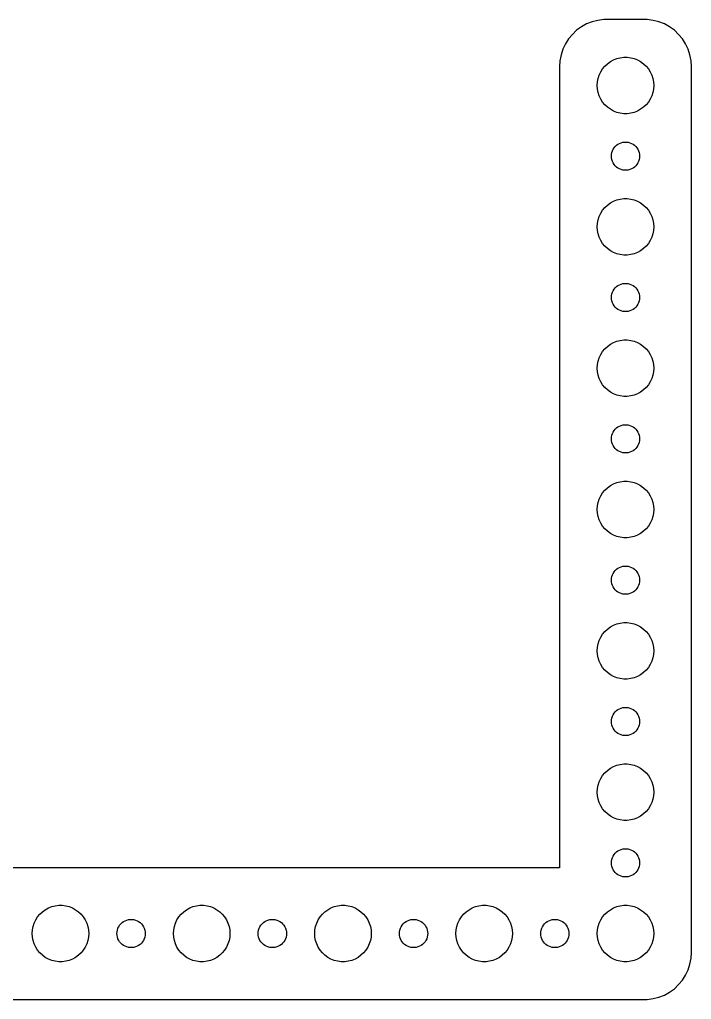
# Model space of a CAD drawing. Header units: metres. Extents: x -67 to 67, y -52 to 52.
# Drawn here: x -4.3 to 67, y -52 to 52 of the extents above; entities that cross this region are included whole.
import ezdxf

# ---------------------------------------------------------------- set-up
doc = ezdxf.new("R2010")
doc.units = ezdxf.units.M

msp = doc.modelspace()

# ---------------------------------------------------------------- linework, layer by layer
for p, q in [((57.686, 51.9901), (57.0631, 51.9114)), ((62.3139, 51.9901), (57.686, 51.9901)), ((62.9369, 51.9114), (62.3139, 51.9901)), ((55.3209, 51.2216), (54.8129, 50.8526)), ((55.8711, 51.5241), (55.3209, 51.2216)), ((56.4549, 51.7553), (55.8711, 51.5241)), ((57.0631, 51.9114), (56.4549, 51.7553)), ((63.5451, 51.7553), (62.9369, 51.9114)), ((64.1289, 51.5241), (63.5451, 51.7553)), ((64.6791, 51.2216), (64.1289, 51.5241)), ((65.1871, 50.8526), (64.6791, 51.2216)), ((53.9549, 49.9389), (53.6185, 49.4088)), ((54.3551, 50.4227), (53.9549, 49.9389)), ((54.8129, 50.8526), (54.3551, 50.4227)), ((65.6448, 50.4227), (65.1871, 50.8526)), ((66.0451, 49.9389), (65.6448, 50.4227)), ((66.3815, 49.4088), (66.0451, 49.9389)), ((53.6185, 49.4088), (53.3511, 48.8406)), ((66.6489, 48.8406), (66.3815, 49.4088)), ((53.1571, 48.2434), (53.0394, 47.6267)), ((53.3511, 48.8406), (53.1571, 48.2434)), ((58.7227, 47.7145), (59.0729, 47.8532)), ((59.0729, 47.8532), (59.4379, 47.9469)), ((59.4379, 47.9469), (59.8116, 47.9941)), ((59.8116, 47.9941), (60.1884, 47.9941)), ((60.1884, 47.9941), (60.5621, 47.9469)), ((60.5621, 47.9469), (60.927, 47.8532)), ((60.927, 47.8532), (61.2773, 47.7145)), ((66.8429, 48.2434), (66.6489, 48.8406)), ((66.9606, 47.6267), (66.8429, 48.2434)), ((53.0394, 47.6267), (53, 47)), ((53, 47), (53, -38.0099)), ((57.5729, 46.7634), (57.8131, 47.0536)), ((57.8131, 47.0536), (58.0877, 47.3115)), ((58.0877, 47.3115), (58.3925, 47.533)), ((58.3925, 47.533), (58.7227, 47.7145)), ((61.2773, 47.7145), (61.6075, 47.533)), ((61.6075, 47.533), (61.9123, 47.3115)), ((61.9123, 47.3115), (62.1869, 47.0536)), ((62.1869, 47.0536), (62.427, 46.7634)), ((67, 47), (66.9606, 47.6267)), ((67, -47), (67, 47)), ((57.0942, 45.7461), (57.2107, 46.1044)), ((57.2107, 46.1044), (57.3711, 46.4453)), ((57.3711, 46.4453), (57.5729, 46.7634)), ((62.427, 46.7634), (62.6289, 46.4453)), ((62.6289, 46.4453), (62.7893, 46.1044)), ((62.7893, 46.1044), (62.9057, 45.7461)), ((57, 45), (57.0237, 45.376)), ((57.0237, 44.624), (57, 45)), ((57.0237, 45.376), (57.0942, 45.7461)), ((62.9057, 45.7461), (62.9763, 45.376)), ((62.9763, 45.376), (63, 45)), ((63, 45), (62.9763, 44.624)), ((57.0942, 44.2539), (57.0237, 44.624)), ((57.2107, 43.8956), (57.0942, 44.2539)), ((57.3711, 43.5547), (57.2107, 43.8956)), ((62.7893, 43.8956), (62.6289, 43.5547)), ((62.9057, 44.2539), (62.7893, 43.8956)), ((62.9763, 44.624), (62.9057, 44.2539)), ((57.5729, 43.2366), (57.3711, 43.5547)), ((57.8131, 42.9464), (57.5729, 43.2366)), ((58.0877, 42.6885), (57.8131, 42.9464)), ((58.3925, 42.467), (58.0877, 42.6885)), ((61.9123, 42.6885), (61.6075, 42.467)), ((62.1869, 42.9464), (61.9123, 42.6885)), ((62.427, 43.2366), (62.1869, 42.9464)), ((62.6289, 43.5547), (62.427, 43.2366)), ((58.7227, 42.2855), (58.3925, 42.467)), ((59.0729, 42.1468), (58.7227, 42.2855)), ((59.4379, 42.0531), (59.0729, 42.1468)), ((59.8116, 42.0059), (59.4379, 42.0531)), ((60.1884, 42.0059), (59.8116, 42.0059)), ((60.5621, 42.0531), (60.1884, 42.0059)), ((60.927, 42.1468), (60.5621, 42.0531)), ((61.2773, 42.2855), (60.927, 42.1468)), ((61.6075, 42.467), (61.2773, 42.2855)), ((58.7865, 38.3817), (58.9065, 38.5268)), ((58.9065, 38.5268), (59.0439, 38.6558)), ((59.0439, 38.6558), (59.1963, 38.7665)), ((59.1963, 38.7665), (59.3613, 38.8572)), ((59.3613, 38.8572), (59.5365, 38.9266)), ((59.5365, 38.9266), (59.7189, 38.9734)), ((59.7189, 38.9734), (59.9058, 38.997)), ((59.9058, 38.997), (60.0942, 38.997)), ((60.0942, 38.997), (60.2811, 38.9734)), ((60.2811, 38.9734), (60.4635, 38.9266)), ((60.4635, 38.9266), (60.6387, 38.8572)), ((60.6387, 38.8572), (60.8037, 38.7665)), ((60.8037, 38.7665), (60.9561, 38.6558)), ((60.9561, 38.6558), (61.0934, 38.5268)), ((61.0934, 38.5268), (61.2135, 38.3817)), ((58.5, 37.5), (58.5118, 37.688)), ((58.5118, 37.312), (58.5, 37.5)), ((58.5118, 37.688), (58.5471, 37.873)), ((58.5471, 37.873), (58.6053, 38.0522)), ((58.6053, 38.0522), (58.6855, 38.2226)), ((58.6855, 38.2226), (58.7865, 38.3817)), ((61.2135, 38.3817), (61.3145, 38.2226)), ((61.3145, 38.2226), (61.3947, 38.0522)), ((61.3947, 38.0522), (61.4529, 37.873)), ((61.4529, 37.873), (61.4882, 37.688)), ((61.4882, 37.688), (61.5, 37.5)), ((61.5, 37.5), (61.4882, 37.312)), ((58.5471, 37.127), (58.5118, 37.312)), ((58.6053, 36.9478), (58.5471, 37.127)), ((58.6855, 36.7774), (58.6053, 36.9478)), ((58.7865, 36.6183), (58.6855, 36.7774)), ((58.9065, 36.4732), (58.7865, 36.6183)), ((59.0439, 36.3442), (58.9065, 36.4732)), ((61.0934, 36.4732), (60.9561, 36.3442)), ((61.2135, 36.6183), (61.0934, 36.4732)), ((61.3145, 36.7774), (61.2135, 36.6183)), ((61.3947, 36.9478), (61.3145, 36.7774)), ((61.4529, 37.127), (61.3947, 36.9478)), ((61.4882, 37.312), (61.4529, 37.127)), ((59.1963, 36.2335), (59.0439, 36.3442)), ((59.3613, 36.1428), (59.1963, 36.2335)), ((59.5365, 36.0734), (59.3613, 36.1428)), ((59.7189, 36.0266), (59.5365, 36.0734)), ((59.9058, 36.003), (59.7189, 36.0266)), ((60.0942, 36.003), (59.9058, 36.003)), ((60.2811, 36.0266), (60.0942, 36.003)), ((60.4635, 36.0734), (60.2811, 36.0266)), ((60.6387, 36.1428), (60.4635, 36.0734)), ((60.8037, 36.2335), (60.6387, 36.1428)), ((60.9561, 36.3442), (60.8037, 36.2335)), ((57.8131, 32.0536), (58.0877, 32.3115)), ((58.0877, 32.3115), (58.3925, 32.533)), ((58.3925, 32.533), (58.7227, 32.7145)), ((58.7227, 32.7145), (59.0729, 32.8532)), ((59.0729, 32.8532), (59.4379, 32.9469)), ((59.4379, 32.9469), (59.8116, 32.9941)), ((59.8116, 32.9941), (60.1884, 32.9941)), ((60.1884, 32.9941), (60.5621, 32.9469)), ((60.5621, 32.9469), (60.927, 32.8532)), ((60.927, 32.8532), (61.2773, 32.7145)), ((61.2773, 32.7145), (61.6075, 32.533)), ((61.6075, 32.533), (61.9123, 32.3115)), ((61.9123, 32.3115), (62.1869, 32.0536)), ((57.2107, 31.1044), (57.3711, 31.4453)), ((57.3711, 31.4453), (57.5729, 31.7634)), ((57.5729, 31.7634), (57.8131, 32.0536)), ((62.1869, 32.0536), (62.427, 31.7634)), ((62.427, 31.7634), (62.6289, 31.4453)), ((62.6289, 31.4453), (62.7893, 31.1044)), ((57, 30), (57.0237, 30.376)), ((57.0237, 30.376), (57.0942, 30.7461)), ((57.0942, 30.7461), (57.2107, 31.1044)), ((62.7893, 31.1044), (62.9057, 30.7461)), ((62.9057, 30.7461), (62.9763, 30.376)), ((62.9763, 30.376), (63, 30)), ((57.0237, 29.624), (57, 30)), ((57.0942, 29.2539), (57.0237, 29.624)), ((57.2107, 28.8956), (57.0942, 29.2539)), ((62.9057, 29.2539), (62.7893, 28.8956)), ((62.9763, 29.624), (62.9057, 29.2539)), ((63, 30), (62.9763, 29.624)), ((57.3711, 28.5547), (57.2107, 28.8956)), ((57.5729, 28.2366), (57.3711, 28.5547)), ((57.8131, 27.9464), (57.5729, 28.2366)), ((62.427, 28.2366), (62.1869, 27.9464)), ((62.6289, 28.5547), (62.427, 28.2366)), ((62.7893, 28.8956), (62.6289, 28.5547)), ((58.0877, 27.6884), (57.8131, 27.9464)), ((58.3925, 27.467), (58.0877, 27.6884)), ((58.7227, 27.2855), (58.3925, 27.467)), ((59.0729, 27.1468), (58.7227, 27.2855)), ((59.4379, 27.0531), (59.0729, 27.1468)), ((59.8116, 27.0059), (59.4379, 27.0531)), ((60.5621, 27.0531), (60.1884, 27.0059)), ((60.927, 27.1468), (60.5621, 27.0531)), ((61.2773, 27.2855), (60.927, 27.1468)), ((61.6075, 27.467), (61.2773, 27.2855)), ((61.9123, 27.6884), (61.6075, 27.467)), ((62.1869, 27.9464), (61.9123, 27.6884)), ((60.1884, 27.0059), (59.8116, 27.0059)), ((59.3613, 23.8572), (59.5365, 23.9266)), ((59.5365, 23.9266), (59.7189, 23.9734)), ((59.7189, 23.9734), (59.9058, 23.997)), ((59.9058, 23.997), (60.0942, 23.997)), ((60.0942, 23.997), (60.2811, 23.9734)), ((60.2811, 23.9734), (60.4635, 23.9266)), ((60.4635, 23.9266), (60.6387, 23.8572)), ((58.5471, 22.873), (58.6053, 23.0522)), ((58.6053, 23.0522), (58.6855, 23.2226)), ((58.6855, 23.2226), (58.7865, 23.3817)), ((58.7865, 23.3817), (58.9065, 23.5268)), ((58.9065, 23.5268), (59.0439, 23.6558)), ((59.0439, 23.6558), (59.1963, 23.7665)), ((59.1963, 23.7665), (59.3613, 23.8572)), ((60.6387, 23.8572), (60.8037, 23.7665)), ((60.8037, 23.7665), (60.9561, 23.6558)), ((60.9561, 23.6558), (61.0934, 23.5268)), ((61.0934, 23.5268), (61.2135, 23.3817)), ((61.2135, 23.3817), (61.3145, 23.2226)), ((61.3145, 23.2226), (61.3947, 23.0522)), ((61.3947, 23.0522), (61.4529, 22.873)), ((58.5, 22.5), (58.5118, 22.688)), ((58.5118, 22.312), (58.5, 22.5)), ((58.5118, 22.688), (58.5471, 22.873)), ((58.5471, 22.127), (58.5118, 22.312)), ((58.6053, 21.9478), (58.5471, 22.127)), ((58.6855, 21.7774), (58.6053, 21.9478)), ((61.3947, 21.9478), (61.3145, 21.7774)), ((61.4529, 22.127), (61.3947, 21.9478)), ((61.4529, 22.873), (61.4882, 22.688)), ((61.4882, 22.312), (61.4529, 22.127)), ((61.4882, 22.688), (61.5, 22.5)), ((61.5, 22.5), (61.4882, 22.312)), ((58.7865, 21.6183), (58.6855, 21.7774)), ((58.9065, 21.4732), (58.7865, 21.6183)), ((59.0439, 21.3442), (58.9065, 21.4732)), ((59.1963, 21.2335), (59.0439, 21.3442)), ((59.3613, 21.1427), (59.1963, 21.2335)), ((59.5365, 21.0734), (59.3613, 21.1427)), ((59.7189, 21.0266), (59.5365, 21.0734)), ((59.9058, 21.003), (59.7189, 21.0266)), ((60.0942, 21.003), (59.9058, 21.003)), ((60.2811, 21.0266), (60.0942, 21.003)), ((60.4635, 21.0734), (60.2811, 21.0266)), ((60.6387, 21.1427), (60.4635, 21.0734)), ((60.8037, 21.2335), (60.6387, 21.1427)), ((60.9561, 21.3442), (60.8037, 21.2335)), ((61.0934, 21.4732), (60.9561, 21.3442)), ((61.2135, 21.6183), (61.0934, 21.4732)), ((61.3145, 21.7774), (61.2135, 21.6183)), ((58.3925, 17.533), (58.7227, 17.7145)), ((58.7227, 17.7145), (59.0729, 17.8532)), ((59.0729, 17.8532), (59.4379, 17.9469)), ((59.4379, 17.9469), (59.8116, 17.9941)), ((59.8116, 17.9941), (60.1884, 17.9941)), ((60.1884, 17.9941), (60.5621, 17.9469)), ((60.5621, 17.9469), (60.927, 17.8532)), ((60.927, 17.8532), (61.2773, 17.7145)), ((61.2773, 17.7145), (61.6075, 17.533)), ((57.3711, 16.4453), (57.5729, 16.7634)), ((57.5729, 16.7634), (57.8131, 17.0536)), ((57.8131, 17.0536), (58.0877, 17.3115)), ((58.0877, 17.3115), (58.3925, 17.533)), ((61.6075, 17.533), (61.9123, 17.3115)), ((61.9123, 17.3115), (62.1869, 17.0536)), ((62.1869, 17.0536), (62.427, 16.7634)), ((62.427, 16.7634), (62.6289, 16.4453)), ((57.0237, 15.376), (57.0942, 15.7461)), ((57.0942, 15.7461), (57.2107, 16.1044)), ((57.2107, 16.1044), (57.3711, 16.4453)), ((62.6289, 16.4453), (62.7893, 16.1044)), ((62.7893, 16.1044), (62.9057, 15.7461)), ((62.9057, 15.7461), (62.9763, 15.376)), ((57, 15), (57.0237, 15.376)), ((57.0237, 14.624), (57, 15)), ((57.0942, 14.2539), (57.0237, 14.624)), ((62.9763, 14.624), (62.9057, 14.2539)), ((62.9763, 15.376), (63, 15)), ((63, 15), (62.9763, 14.624)), ((57.2107, 13.8956), (57.0942, 14.2539)), ((57.3711, 13.5547), (57.2107, 13.8956)), ((57.5729, 13.2366), (57.3711, 13.5547)), ((62.6289, 13.5547), (62.427, 13.2366)), ((62.7893, 13.8956), (62.6289, 13.5547)), ((62.9057, 14.2539), (62.7893, 13.8956)), ((57.8131, 12.9464), (57.5729, 13.2366)), ((58.0877, 12.6884), (57.8131, 12.9464)), ((58.3925, 12.467), (58.0877, 12.6884)), ((61.9123, 12.6884), (61.6075, 12.467)), ((62.1869, 12.9464), (61.9123, 12.6884)), ((62.427, 13.2366), (62.1869, 12.9464)), ((58.7227, 12.2855), (58.3925, 12.467)), ((59.0729, 12.1468), (58.7227, 12.2855)), ((59.4379, 12.0531), (59.0729, 12.1468)), ((59.8116, 12.0059), (59.4379, 12.0531)), ((60.1884, 12.0059), (59.8116, 12.0059)), ((60.5621, 12.0531), (60.1884, 12.0059)), ((60.927, 12.1468), (60.5621, 12.0531)), ((61.2773, 12.2855), (60.927, 12.1468)), ((61.6075, 12.467), (61.2773, 12.2855)), ((58.6855, 8.22263), (58.7865, 8.38167)), ((58.7865, 8.38167), (58.9065, 8.52681)), ((58.9065, 8.52681), (59.0439, 8.65576)), ((59.0439, 8.65576), (59.1963, 8.76648)), ((59.1963, 8.76648), (59.3613, 8.85724)), ((59.3613, 8.85724), (59.5365, 8.92657)), ((59.5365, 8.92657), (59.7189, 8.97342)), ((59.7189, 8.97342), (59.9058, 8.99704)), ((59.9058, 8.99704), (60.0942, 8.99704)), ((60.0942, 8.99704), (60.2811, 8.97342)), ((60.2811, 8.97342), (60.4635, 8.92657)), ((60.4635, 8.92657), (60.6387, 8.85724)), ((60.6387, 8.85724), (60.8037, 8.76648)), ((60.8037, 8.76648), (60.9561, 8.65576)), ((60.9561, 8.65576), (61.0934, 8.52681)), ((61.0934, 8.52681), (61.2135, 8.38167)), ((61.2135, 8.38167), (61.3145, 8.22263)), ((58.5, 7.5), (58.5118, 7.68799)), ((58.5118, 7.312), (58.5, 7.5)), ((58.5118, 7.68799), (58.5471, 7.87303)), ((58.5471, 7.12695), (58.5118, 7.312)), ((58.5471, 7.87303), (58.6053, 8.05219)), ((58.6053, 8.05219), (58.6855, 8.22263)), ((61.3145, 8.22263), (61.3947, 8.05219)), ((61.3947, 8.05219), (61.4529, 7.87303)), ((61.4529, 7.87303), (61.4882, 7.68799)), ((61.4882, 7.312), (61.4529, 7.12695)), ((61.4882, 7.68799), (61.5, 7.5)), ((61.5, 7.5), (61.4882, 7.312)), ((58.6053, 6.9478), (58.5471, 7.12695)), ((58.6855, 6.77736), (58.6053, 6.9478)), ((58.7865, 6.61832), (58.6855, 6.77736)), ((58.9065, 6.47318), (58.7865, 6.61832)), ((59.0439, 6.34422), (58.9065, 6.47318)), ((59.1963, 6.23351), (59.0439, 6.34422)), ((60.9561, 6.34422), (60.8037, 6.23351)), ((61.0934, 6.47318), (60.9561, 6.34422)), ((61.2135, 6.61832), (61.0934, 6.47318)), ((61.3145, 6.77736), (61.2135, 6.61832)), ((61.3947, 6.9478), (61.3145, 6.77736)), ((61.4529, 7.12695), (61.3947, 6.9478)), ((59.3613, 6.14275), (59.1963, 6.23351)), ((59.5365, 6.07341), (59.3613, 6.14275)), ((59.7189, 6.02657), (59.5365, 6.07341)), ((59.9058, 6.00294), (59.7189, 6.02657)), ((60.0942, 6.00294), (59.9058, 6.00294)), ((60.2811, 6.02657), (60.0942, 6.00294)), ((60.4635, 6.07341), (60.2811, 6.02657)), ((60.6387, 6.14275), (60.4635, 6.07341)), ((60.8037, 6.23351), (60.6387, 6.14275)), ((57.8131, 2.05363), (58.0877, 2.31154)), ((58.0877, 2.31154), (58.3925, 2.53297)), ((58.3925, 2.53297), (58.7227, 2.71448)), ((58.7227, 2.71448), (59.0729, 2.85316)), ((59.0729, 2.85316), (59.4379, 2.94685)), ((59.4379, 2.94685), (59.8116, 2.99408)), ((59.8116, 2.99408), (60.1884, 2.99408)), ((60.1884, 2.99408), (60.5621, 2.94685)), ((60.5621, 2.94685), (60.927, 2.85316)), ((60.927, 2.85316), (61.2773, 2.71448)), ((61.2773, 2.71448), (61.6075, 2.53297)), ((61.6075, 2.53297), (61.9123, 2.31154)), ((61.9123, 2.31154), (62.1869, 2.05363)), ((57.0942, 0.74606), (57.2107, 1.10437)), ((57.2107, 1.10437), (57.3711, 1.44525)), ((57.3711, 1.44525), (57.5729, 1.76335)), ((57.5729, 1.76335), (57.8131, 2.05363)), ((62.1869, 2.05363), (62.427, 1.76335)), ((62.427, 1.76335), (62.6289, 1.44525)), ((62.6289, 1.44525), (62.7893, 1.10437)), ((62.7893, 1.10437), (62.9057, 0.74606)), ((57, 0), (57.0237, 0.37599)), ((57.0237, -0.37599), (57, 0)), ((57.0237, 0.37599), (57.0942, 0.74606)), ((62.9057, 0.74606), (62.9763, 0.37599)), ((62.9763, 0.37599), (63, 0)), ((63, 0), (62.9763, -0.37599)), ((57.0942, -0.74606), (57.0237, -0.37599)), ((57.2107, -1.10437), (57.0942, -0.74606)), ((62.9057, -0.74606), (62.7893, -1.10437)), ((62.9763, -0.37599), (62.9057, -0.74606)), ((57.3711, -1.44525), (57.2107, -1.10437)), ((57.5729, -1.76335), (57.3711, -1.44525)), ((57.8131, -2.05363), (57.5729, -1.76335)), ((58.0877, -2.31154), (57.8131, -2.05363)), ((62.1869, -2.05363), (61.9123, -2.31154)), ((62.427, -1.76335), (62.1869, -2.05363)), ((62.6289, -1.44525), (62.427, -1.76335)), ((62.7893, -1.10437), (62.6289, -1.44525)), ((58.3925, -2.53297), (58.0877, -2.31154)), ((58.7227, -2.71448), (58.3925, -2.53297)), ((59.0729, -2.85316), (58.7227, -2.71448)), ((59.4379, -2.94685), (59.0729, -2.85316)), ((59.8116, -2.99408), (59.4379, -2.94685)), ((60.1884, -2.99408), (59.8116, -2.99408)), ((60.5621, -2.94685), (60.1884, -2.99408)), ((60.927, -2.85316), (60.5621, -2.94685)), ((61.2773, -2.71448), (60.927, -2.85316)), ((61.6075, -2.53297), (61.2773, -2.71448)), ((61.9123, -2.31154), (61.6075, -2.53297)), ((59.0439, -6.34422), (59.1963, -6.23351)), ((59.1963, -6.23351), (59.3613, -6.14275)), ((59.3613, -6.14275), (59.5365, -6.07341)), ((59.5365, -6.07341), (59.7189, -6.02657)), ((59.7189, -6.02657), (59.9058, -6.00294)), ((59.9058, -6.00294), (60.0942, -6.00294)), ((60.0942, -6.00294), (60.2811, -6.02657)), ((60.2811, -6.02657), (60.4635, -6.07341)), ((60.4635, -6.07341), (60.6387, -6.14275)), ((60.6387, -6.14275), (60.8037, -6.23351)), ((60.8037, -6.23351), (60.9561, -6.34422)), ((58.5118, -7.312), (58.5471, -7.12695)), ((58.5471, -7.12695), (58.6053, -6.9478)), ((58.6053, -6.9478), (58.6855, -6.77736)), ((58.6855, -6.77736), (58.7865, -6.61832)), ((58.7865, -6.61832), (58.9065, -6.47318)), ((58.9065, -6.47318), (59.0439, -6.34422)), ((60.9561, -6.34422), (61.0934, -6.47318)), ((61.0934, -6.47318), (61.2135, -6.61832)), ((61.2135, -6.61832), (61.3145, -6.77736)), ((61.3145, -6.77736), (61.3947, -6.9478)), ((61.3947, -6.9478), (61.4529, -7.12695)), ((61.4529, -7.12695), (61.4882, -7.312)), ((58.5, -7.5), (58.5118, -7.312)), ((58.5118, -7.68799), (58.5, -7.5)), ((58.5471, -7.87303), (58.5118, -7.68799)), ((58.6053, -8.05219), (58.5471, -7.87303)), ((58.6855, -8.22263), (58.6053, -8.05219)), ((58.7865, -8.38167), (58.6855, -8.22263)), ((61.3145, -8.22263), (61.2135, -8.38167)), ((61.3947, -8.05219), (61.3145, -8.22263)), ((61.4529, -7.87303), (61.3947, -8.05219)), ((61.4882, -7.68799), (61.4529, -7.87303)), ((61.4882, -7.312), (61.5, -7.5)), ((61.5, -7.5), (61.4882, -7.68799)), ((58.9065, -8.52681), (58.7865, -8.38167)), ((59.0439, -8.65576), (58.9065, -8.52681)), ((59.1963, -8.76648), (59.0439, -8.65576)), ((59.3613, -8.85724), (59.1963, -8.76648)), ((59.5365, -8.92657), (59.3613, -8.85724)), ((59.7189, -8.97342), (59.5365, -8.92657)), ((59.9058, -8.99704), (59.7189, -8.97342)), ((60.0942, -8.99704), (59.9058, -8.99704)), ((60.2811, -8.97342), (60.0942, -8.99704)), ((60.4635, -8.92657), (60.2811, -8.97342)), ((60.6387, -8.85724), (60.4635, -8.92657)), ((60.8037, -8.76648), (60.6387, -8.85724)), ((60.9561, -8.65576), (60.8037, -8.76648)), ((61.0934, -8.52681), (60.9561, -8.65576)), ((61.2135, -8.38167), (61.0934, -8.52681)), ((58.0877, -12.6884), (58.3925, -12.467)), ((58.3925, -12.467), (58.7227, -12.2855)), ((58.7227, -12.2855), (59.0729, -12.1468)), ((59.0729, -12.1468), (59.4379, -12.0531)), ((59.4379, -12.0531), (59.8116, -12.0059)), ((59.8116, -12.0059), (60.1884, -12.0059)), ((60.1884, -12.0059), (60.5621, -12.0531)), ((60.5621, -12.0531), (60.927, -12.1468)), ((60.927, -12.1468), (61.2773, -12.2855)), ((61.2773, -12.2855), (61.6075, -12.467)), ((61.6075, -12.467), (61.9123, -12.6884)), ((57.3711, -13.5547), (57.5729, -13.2366)), ((57.5729, -13.2366), (57.8131, -12.9464)), ((57.8131, -12.9464), (58.0877, -12.6884)), ((61.9123, -12.6884), (62.1869, -12.9464)), ((62.1869, -12.9464), (62.427, -13.2366)), ((62.427, -13.2366), (62.6289, -13.5547)), ((57.0237, -14.624), (57.0942, -14.2539)), ((57.0942, -14.2539), (57.2107, -13.8956)), ((57.2107, -13.8956), (57.3711, -13.5547)), ((62.6289, -13.5547), (62.7893, -13.8956)), ((62.7893, -13.8956), (62.9057, -14.2539)), ((62.9057, -14.2539), (62.9763, -14.624)), ((57, -15), (57.0237, -14.624)), ((57.0237, -15.376), (57, -15)), ((57.0942, -15.7461), (57.0237, -15.376)), ((62.9763, -15.376), (62.9057, -15.7461)), ((62.9763, -14.624), (63, -15)), ((63, -15), (62.9763, -15.376)), ((57.2107, -16.1044), (57.0942, -15.7461)), ((57.3711, -16.4453), (57.2107, -16.1044)), ((57.5729, -16.7634), (57.3711, -16.4453)), ((62.6289, -16.4453), (62.427, -16.7634)), ((62.7893, -16.1044), (62.6289, -16.4453)), ((62.9057, -15.7461), (62.7893, -16.1044)), ((57.8131, -17.0536), (57.5729, -16.7634)), ((58.0877, -17.3115), (57.8131, -17.0536)), ((58.3925, -17.533), (58.0877, -17.3115)), ((58.7227, -17.7145), (58.3925, -17.533)), ((61.6075, -17.533), (61.2773, -17.7145)), ((61.9123, -17.3115), (61.6075, -17.533)), ((62.1869, -17.0536), (61.9123, -17.3115)), ((62.427, -16.7634), (62.1869, -17.0536)), ((59.0729, -17.8532), (58.7227, -17.7145)), ((59.4379, -17.9469), (59.0729, -17.8532)), ((59.8116, -17.9941), (59.4379, -17.9469)), ((60.1884, -17.9941), (59.8116, -17.9941)), ((60.5621, -17.9469), (60.1884, -17.9941)), ((60.927, -17.8532), (60.5621, -17.9469)), ((61.2773, -17.7145), (60.927, -17.8532)), ((58.6053, -21.9478), (58.6855, -21.7774)), ((58.6855, -21.7774), (58.7865, -21.6183)), ((58.7865, -21.6183), (58.9065, -21.4732)), ((58.9065, -21.4732), (59.0439, -21.3442)), ((59.0439, -21.3442), (59.1963, -21.2335)), ((59.1963, -21.2335), (59.3613, -21.1427)), ((59.3613, -21.1427), (59.5365, -21.0734)), ((59.5365, -21.0734), (59.7189, -21.0266)), ((59.7189, -21.0266), (59.9058, -21.003)), ((59.9058, -21.003), (60.0942, -21.003)), ((60.0942, -21.003), (60.2811, -21.0266)), ((60.2811, -21.0266), (60.4635, -21.0734)), ((60.4635, -21.0734), (60.6387, -21.1427)), ((60.6387, -21.1427), (60.8037, -21.2335)), ((60.8037, -21.2335), (60.9561, -21.3442)), ((60.9561, -21.3442), (61.0934, -21.4732)), ((61.0934, -21.4732), (61.2135, -21.6183)), ((61.2135, -21.6183), (61.3145, -21.7774)), ((61.3145, -21.7774), (61.3947, -21.9478)), ((58.5, -22.5), (58.5118, -22.312)), ((58.5118, -22.688), (58.5, -22.5)), ((58.5118, -22.312), (58.5471, -22.127)), ((58.5471, -22.873), (58.5118, -22.688)), ((58.5471, -22.127), (58.6053, -21.9478)), ((58.6053, -23.0522), (58.5471, -22.873)), ((61.3947, -21.9478), (61.4529, -22.127)), ((61.4529, -22.873), (61.3947, -23.0522)), ((61.4529, -22.127), (61.4882, -22.312)), ((61.4882, -22.688), (61.4529, -22.873)), ((61.4882, -22.312), (61.5, -22.5)), ((61.5, -22.5), (61.4882, -22.688)), ((58.6855, -23.2226), (58.6053, -23.0522)), ((58.7865, -23.3817), (58.6855, -23.2226)), ((58.9065, -23.5268), (58.7865, -23.3817)), ((59.0439, -23.6558), (58.9065, -23.5268)), ((59.1963, -23.7665), (59.0439, -23.6558)), ((59.3613, -23.8572), (59.1963, -23.7665)), ((59.5365, -23.9266), (59.3613, -23.8572)), ((60.6387, -23.8572), (60.4635, -23.9266)), ((60.8037, -23.7665), (60.6387, -23.8572)), ((60.9561, -23.6558), (60.8037, -23.7665)), ((61.0934, -23.5268), (60.9561, -23.6558)), ((61.2135, -23.3817), (61.0934, -23.5268)), ((61.3145, -23.2226), (61.2135, -23.3817)), ((61.3947, -23.0522), (61.3145, -23.2226)), ((59.7189, -23.9734), (59.5365, -23.9266)), ((59.9058, -23.997), (59.7189, -23.9734)), ((60.0942, -23.997), (59.9058, -23.997)), ((60.2811, -23.9734), (60.0942, -23.997)), ((60.4635, -23.9266), (60.2811, -23.9734)), ((59.4379, -27.0531), (59.8116, -27.0059)), ((59.8116, -27.0059), (60.1884, -27.0059)), ((60.1884, -27.0059), (60.5621, -27.0531)), ((57.5729, -28.2366), (57.8131, -27.9464)), ((57.8131, -27.9464), (58.0877, -27.6884)), ((58.0877, -27.6884), (58.3925, -27.467)), ((58.3925, -27.467), (58.7227, -27.2855)), ((58.7227, -27.2855), (59.0729, -27.1468)), ((59.0729, -27.1468), (59.4379, -27.0531)), ((60.5621, -27.0531), (60.927, -27.1468)), ((60.927, -27.1468), (61.2773, -27.2855)), ((61.2773, -27.2855), (61.6075, -27.467)), ((61.6075, -27.467), (61.9123, -27.6884)), ((61.9123, -27.6884), (62.1869, -27.9464)), ((62.1869, -27.9464), (62.427, -28.2366)), ((57.0942, -29.2539), (57.2107, -28.8956)), ((57.2107, -28.8956), (57.3711, -28.5547)), ((57.3711, -28.5547), (57.5729, -28.2366)), ((62.427, -28.2366), (62.6289, -28.5547)), ((62.6289, -28.5547), (62.7893, -28.8956)), ((62.7893, -28.8956), (62.9057, -29.2539)), ((57, -30), (57.0237, -29.624)), ((57.0237, -30.376), (57, -30)), ((57.0237, -29.624), (57.0942, -29.2539)), ((62.9057, -29.2539), (62.9763, -29.624)), ((62.9763, -29.624), (63, -30)), ((63, -30), (62.9763, -30.376)), ((57.0942, -30.7461), (57.0237, -30.376)), ((57.2107, -31.1044), (57.0942, -30.7461)), ((57.3711, -31.4453), (57.2107, -31.1044)), ((62.7893, -31.1044), (62.6289, -31.4453)), ((62.9057, -30.7461), (62.7893, -31.1044)), ((62.9763, -30.376), (62.9057, -30.7461)), ((57.5729, -31.7634), (57.3711, -31.4453)), ((57.8131, -32.0536), (57.5729, -31.7634)), ((58.0877, -32.3115), (57.8131, -32.0536)), ((62.1869, -32.0536), (61.9123, -32.3115)), ((62.427, -31.7634), (62.1869, -32.0536)), ((62.6289, -31.4453), (62.427, -31.7634)), ((58.3925, -32.533), (58.0877, -32.3115)), ((58.7227, -32.7145), (58.3925, -32.533)), ((59.0729, -32.8532), (58.7227, -32.7145)), ((59.4379, -32.9469), (59.0729, -32.8532)), ((59.8116, -32.9941), (59.4379, -32.9469)), ((60.1884, -32.9941), (59.8116, -32.9941)), ((60.5621, -32.9469), (60.1884, -32.9941)), ((60.927, -32.8532), (60.5621, -32.9469)), ((61.2773, -32.7145), (60.927, -32.8532)), ((61.6075, -32.533), (61.2773, -32.7145)), ((61.9123, -32.3115), (61.6075, -32.533)), ((58.9065, -36.4732), (59.0439, -36.3442)), ((59.0439, -36.3442), (59.1963, -36.2335)), ((59.1963, -36.2335), (59.3613, -36.1428)), ((59.3613, -36.1428), (59.5365, -36.0734)), ((59.5365, -36.0734), (59.7189, -36.0266)), ((59.7189, -36.0266), (59.9058, -36.003)), ((59.9058, -36.003), (60.0942, -36.003)), ((60.0942, -36.003), (60.2811, -36.0266)), ((60.2811, -36.0266), (60.4635, -36.0734)), ((60.4635, -36.0734), (60.6387, -36.1428)), ((60.6387, -36.1428), (60.8037, -36.2335)), ((60.8037, -36.2335), (60.9561, -36.3442)), ((60.9561, -36.3442), (61.0934, -36.4732)), ((58.5, -37.5), (58.5118, -37.312)), ((58.5118, -37.312), (58.5471, -37.127)), ((58.5471, -37.127), (58.6053, -36.9478)), ((58.6053, -36.9478), (58.6855, -36.7774)), ((58.6855, -36.7774), (58.7865, -36.6183)), ((58.7865, -36.6183), (58.9065, -36.4732)), ((61.0934, -36.4732), (61.2135, -36.6183)), ((61.2135, -36.6183), (61.3145, -36.7774)), ((61.3145, -36.7774), (61.3947, -36.9478)), ((61.3947, -36.9478), (61.4529, -37.127)), ((61.4529, -37.127), (61.4882, -37.312)), ((61.4882, -37.312), (61.5, -37.5)), ((53, -38.0099), (-53, -38.0099)), ((58.5118, -37.688), (58.5, -37.5)), ((58.5471, -37.873), (58.5118, -37.688)), ((58.6053, -38.0522), (58.5471, -37.873)), ((58.6855, -38.2226), (58.6053, -38.0522)), ((58.7865, -38.3817), (58.6855, -38.2226)), ((58.9065, -38.5268), (58.7865, -38.3817)), ((61.2135, -38.3817), (61.0934, -38.5268)), ((61.3145, -38.2226), (61.2135, -38.3817)), ((61.3947, -38.0522), (61.3145, -38.2226)), ((61.4529, -37.873), (61.3947, -38.0522)), ((61.4882, -37.688), (61.4529, -37.873)), ((61.5, -37.5), (61.4882, -37.688)), ((59.0439, -38.6558), (58.9065, -38.5268)), ((59.1963, -38.7665), (59.0439, -38.6558)), ((59.3613, -38.8572), (59.1963, -38.7665)), ((59.5365, -38.9266), (59.3613, -38.8572)), ((59.7189, -38.9734), (59.5365, -38.9266)), ((59.9058, -38.997), (59.7189, -38.9734)), ((60.0942, -38.997), (59.9058, -38.997)), ((60.2811, -38.9734), (60.0942, -38.997)), ((60.4635, -38.9266), (60.2811, -38.9734)), ((60.6387, -38.8572), (60.4635, -38.9266)), ((60.8037, -38.7665), (60.6387, -38.8572)), ((60.9561, -38.6558), (60.8037, -38.7665)), ((61.0934, -38.5268), (60.9561, -38.6558)), ((-1.91226, -42.6885), (-1.60747, -42.467)), ((-1.60747, -42.467), (-1.27733, -42.2855)), ((-1.27733, -42.2855), (-0.92705, -42.1468)), ((-0.92705, -42.1468), (-0.56213, -42.0531)), ((-0.56213, -42.0531), (-0.18837, -42.0059)), ((-0.18837, -42.0059), (0.18837, -42.0059)), ((0.18837, -42.0059), (0.56213, -42.0531)), ((0.56213, -42.0531), (0.92705, -42.1468)), ((0.92705, -42.1468), (1.27733, -42.2855)), ((1.27733, -42.2855), (1.60747, -42.467)), ((1.60747, -42.467), (1.91226, -42.6885)), ((13.0877, -42.6885), (13.3925, -42.467)), ((13.3925, -42.467), (13.7227, -42.2855)), ((13.7227, -42.2855), (14.0729, -42.1468)), ((14.0729, -42.1468), (14.4379, -42.0531)), ((14.4379, -42.0531), (14.8116, -42.0059)), ((14.8116, -42.0059), (15.1884, -42.0059)), ((15.1884, -42.0059), (15.5621, -42.0531)), ((15.5621, -42.0531), (15.927, -42.1468)), ((15.927, -42.1468), (16.2773, -42.2855)), ((16.2773, -42.2855), (16.6075, -42.467)), ((16.6075, -42.467), (16.9123, -42.6885)), ((28.0877, -42.6885), (28.3925, -42.467)), ((28.3925, -42.467), (28.7227, -42.2855)), ((28.7227, -42.2855), (29.0729, -42.1468)), ((29.0729, -42.1468), (29.4379, -42.0531)), ((29.4379, -42.0531), (29.8116, -42.0059)), ((29.8116, -42.0059), (30.1884, -42.0059)), ((30.1884, -42.0059), (30.5621, -42.0531)), ((30.5621, -42.0531), (30.927, -42.1468)), ((30.927, -42.1468), (31.2773, -42.2855)), ((31.2773, -42.2855), (31.6075, -42.467)), ((31.6075, -42.467), (31.9123, -42.6885)), ((43.0877, -42.6885), (43.3925, -42.467)), ((43.3925, -42.467), (43.7227, -42.2855)), ((43.7227, -42.2855), (44.0729, -42.1468)), ((44.0729, -42.1468), (44.4379, -42.0531)), ((44.4379, -42.0531), (44.8116, -42.0059)), ((44.8116, -42.0059), (45.1884, -42.0059)), ((45.1884, -42.0059), (45.5621, -42.0531)), ((45.5621, -42.0531), (45.927, -42.1468)), ((45.927, -42.1468), (46.2773, -42.2855)), ((46.2773, -42.2855), (46.6075, -42.467)), ((46.6075, -42.467), (46.9123, -42.6885)), ((58.0877, -42.6885), (58.3925, -42.467)), ((58.3925, -42.467), (58.7227, -42.2855)), ((58.7227, -42.2855), (59.0729, -42.1468)), ((59.0729, -42.1468), (59.4379, -42.0531)), ((59.4379, -42.0531), (59.8116, -42.0059)), ((59.8116, -42.0059), (60.1884, -42.0059)), ((60.1884, -42.0059), (60.5621, -42.0531)), ((60.5621, -42.0531), (60.927, -42.1468)), ((60.927, -42.1468), (61.2773, -42.2855)), ((61.2773, -42.2855), (61.6075, -42.467)), ((61.6075, -42.467), (61.9123, -42.6885)), ((-2.78932, -43.8956), (-2.62891, -43.5547)), ((-2.62891, -43.5547), (-2.42705, -43.2366)), ((-2.42705, -43.2366), (-2.1869, -42.9464)), ((-2.1869, -42.9464), (-1.91226, -42.6885)), ((1.91226, -42.6885), (2.1869, -42.9464)), ((2.1869, -42.9464), (2.42705, -43.2366)), ((2.42705, -43.2366), (2.62891, -43.5547)), ((2.62891, -43.5547), (2.78932, -43.8956)), ((6.69626, -43.7335), (6.86133, -43.6428)), ((6.86133, -43.6428), (7.03647, -43.5734)), ((7.03647, -43.5734), (7.21892, -43.5266)), ((7.21892, -43.5266), (7.40581, -43.503)), ((7.40581, -43.503), (7.59418, -43.503)), ((7.59418, -43.503), (7.78107, -43.5266)), ((7.78107, -43.5266), (7.96352, -43.5734)), ((7.96352, -43.5734), (8.13866, -43.6428)), ((8.13866, -43.6428), (8.30373, -43.7335)), ((12.2107, -43.8956), (12.3711, -43.5547)), ((12.3711, -43.5547), (12.5729, -43.2366)), ((12.5729, -43.2366), (12.8131, -42.9464)), ((12.8131, -42.9464), (13.0877, -42.6885)), ((16.9123, -42.6885), (17.1869, -42.9464)), ((17.1869, -42.9464), (17.427, -43.2366)), ((17.427, -43.2366), (17.6289, -43.5547)), ((17.6289, -43.5547), (17.7893, -43.8956)), ((21.6963, -43.7335), (21.8613, -43.6428)), ((21.8613, -43.6428), (22.0365, -43.5734)), ((22.0365, -43.5734), (22.2189, -43.5266)), ((22.2189, -43.5266), (22.4058, -43.503)), ((22.4058, -43.503), (22.5942, -43.503)), ((22.5942, -43.503), (22.7811, -43.5266)), ((22.7811, -43.5266), (22.9635, -43.5734)), ((22.9635, -43.5734), (23.1387, -43.6428)), ((23.1387, -43.6428), (23.3037, -43.7335)), ((27.2107, -43.8956), (27.3711, -43.5547)), ((27.3711, -43.5547), (27.5729, -43.2366)), ((27.5729, -43.2366), (27.8131, -42.9464)), ((27.8131, -42.9464), (28.0877, -42.6885)), ((31.9123, -42.6885), (32.1869, -42.9464)), ((32.1869, -42.9464), (32.427, -43.2366)), ((32.427, -43.2366), (32.6289, -43.5547)), ((32.6289, -43.5547), (32.7893, -43.8956)), ((36.6963, -43.7335), (36.8613, -43.6428)), ((36.8613, -43.6428), (37.0365, -43.5734)), ((37.0365, -43.5734), (37.2189, -43.5266)), ((37.2189, -43.5266), (37.4058, -43.503)), ((37.4058, -43.503), (37.5942, -43.503)), ((37.5942, -43.503), (37.7811, -43.5266)), ((37.7811, -43.5266), (37.9635, -43.5734)), ((37.9635, -43.5734), (38.1387, -43.6428)), ((38.1387, -43.6428), (38.3037, -43.7335)), ((42.2107, -43.8956), (42.3711, -43.5547)), ((42.3711, -43.5547), (42.5729, -43.2366)), ((42.5729, -43.2366), (42.8131, -42.9464)), ((42.8131, -42.9464), (43.0877, -42.6885)), ((46.9123, -42.6885), (47.1869, -42.9464)), ((47.1869, -42.9464), (47.427, -43.2366)), ((47.427, -43.2366), (47.6289, -43.5547)), ((47.6289, -43.5547), (47.7893, -43.8956)), ((51.6963, -43.7335), (51.8613, -43.6428)), ((51.8613, -43.6428), (52.0365, -43.5734)), ((52.0365, -43.5734), (52.2189, -43.5266)), ((52.2189, -43.5266), (52.4058, -43.503)), ((52.4058, -43.503), (52.5942, -43.503)), ((52.5942, -43.503), (52.7811, -43.5266)), ((52.7811, -43.5266), (52.9635, -43.5734)), ((52.9635, -43.5734), (53.1387, -43.6428)), ((53.1387, -43.6428), (53.3037, -43.7335)), ((57.2107, -43.8956), (57.3711, -43.5547)), ((57.3711, -43.5547), (57.5729, -43.2366)), ((57.5729, -43.2366), (57.8131, -42.9464)), ((57.8131, -42.9464), (58.0877, -42.6885)), ((61.9123, -42.6885), (62.1869, -42.9464)), ((62.1869, -42.9464), (62.427, -43.2366)), ((62.427, -43.2366), (62.6289, -43.5547)), ((62.6289, -43.5547), (62.7893, -43.8956)), ((-3, -45), (-2.97633, -44.624)), ((-2.97633, -44.624), (-2.90575, -44.2539)), ((-2.90575, -44.2539), (-2.78932, -43.8956)), ((2.78932, -43.8956), (2.90575, -44.2539)), ((2.90575, -44.2539), (2.97633, -44.624)), ((2.97633, -44.624), (3, -45)), ((6.01183, -44.812), (6.04712, -44.627)), ((6.04712, -44.627), (6.10533, -44.4478)), ((6.10533, -44.4478), (6.18553, -44.2774)), ((6.18553, -44.2774), (6.28647, -44.1183)), ((6.28647, -44.1183), (6.40654, -43.9732)), ((6.40654, -43.9732), (6.54385, -43.8442)), ((6.54385, -43.8442), (6.69626, -43.7335)), ((8.30373, -43.7335), (8.45613, -43.8442)), ((8.45613, -43.8442), (8.59344, -43.9732)), ((8.59344, -43.9732), (8.71352, -44.1183)), ((8.71352, -44.1183), (8.81445, -44.2774)), ((8.81445, -44.2774), (8.89465, -44.4478)), ((8.89465, -44.4478), (8.95287, -44.627)), ((8.95287, -44.627), (8.98816, -44.812)), ((12, -45), (12.0237, -44.624)), ((12.0237, -44.624), (12.0942, -44.2539)), ((12.0942, -44.2539), (12.2107, -43.8956)), ((17.7893, -43.8956), (17.9057, -44.2539)), ((17.9057, -44.2539), (17.9763, -44.624)), ((17.9763, -44.624), (18, -45)), ((21.0118, -44.812), (21.0471, -44.627)), ((21.0471, -44.627), (21.1053, -44.4478)), ((21.1053, -44.4478), (21.1855, -44.2774)), ((21.1855, -44.2774), (21.2865, -44.1183)), ((21.2865, -44.1183), (21.4065, -43.9732)), ((21.4065, -43.9732), (21.5439, -43.8442)), ((21.5439, -43.8442), (21.6963, -43.7335)), ((23.3037, -43.7335), (23.4561, -43.8442)), ((23.4561, -43.8442), (23.5934, -43.9732)), ((23.5934, -43.9732), (23.7135, -44.1183)), ((23.7135, -44.1183), (23.8145, -44.2774)), ((23.8145, -44.2774), (23.8947, -44.4478)), ((23.8947, -44.4478), (23.9529, -44.627)), ((23.9529, -44.627), (23.9882, -44.812)), ((27, -45), (27.0237, -44.624)), ((27.0237, -44.624), (27.0942, -44.2539)), ((27.0942, -44.2539), (27.2107, -43.8956)), ((32.7893, -43.8956), (32.9057, -44.2539)), ((32.9057, -44.2539), (32.9763, -44.624)), ((32.9763, -44.624), (33, -45)), ((36.0118, -44.812), (36.0471, -44.627)), ((36.0471, -44.627), (36.1053, -44.4478)), ((36.1053, -44.4478), (36.1855, -44.2774)), ((36.1855, -44.2774), (36.2865, -44.1183)), ((36.2865, -44.1183), (36.4065, -43.9732)), ((36.4065, -43.9732), (36.5439, -43.8442)), ((36.5439, -43.8442), (36.6963, -43.7335)), ((38.3037, -43.7335), (38.4561, -43.8442)), ((38.4561, -43.8442), (38.5934, -43.9732)), ((38.5934, -43.9732), (38.7135, -44.1183)), ((38.7135, -44.1183), (38.8145, -44.2774)), ((38.8145, -44.2774), (38.8947, -44.4478)), ((38.8947, -44.4478), (38.9529, -44.627)), ((38.9529, -44.627), (38.9882, -44.812)), ((42, -45), (42.0237, -44.624)), ((42.0237, -44.624), (42.0942, -44.2539)), ((42.0942, -44.2539), (42.2107, -43.8956)), ((47.7893, -43.8956), (47.9057, -44.2539)), ((47.9057, -44.2539), (47.9763, -44.624)), ((47.9763, -44.624), (48, -45)), ((51.0118, -44.812), (51.0471, -44.627)), ((51.0471, -44.627), (51.1053, -44.4478)), ((51.1053, -44.4478), (51.1855, -44.2774)), ((51.1855, -44.2774), (51.2865, -44.1183)), ((51.2865, -44.1183), (51.4065, -43.9732)), ((51.4065, -43.9732), (51.5439, -43.8442)), ((51.5439, -43.8442), (51.6963, -43.7335)), ((53.3037, -43.7335), (53.4561, -43.8442)), ((53.4561, -43.8442), (53.5934, -43.9732)), ((53.5934, -43.9732), (53.7135, -44.1183)), ((53.7135, -44.1183), (53.8145, -44.2774)), ((53.8145, -44.2774), (53.8947, -44.4478)), ((53.8947, -44.4478), (53.9529, -44.627)), ((53.9529, -44.627), (53.9882, -44.812)), ((57, -45), (57.0237, -44.624)), ((57.0237, -44.624), (57.0942, -44.2539)), ((57.0942, -44.2539), (57.2107, -43.8956)), ((62.7893, -43.8956), (62.9057, -44.2539)), ((62.9057, -44.2539), (62.9763, -44.624)), ((62.9763, -44.624), (63, -45)), ((-2.97633, -45.376), (-3, -45)), ((-2.90575, -45.7461), (-2.97633, -45.376)), ((-2.78932, -46.1044), (-2.90575, -45.7461)), ((2.90575, -45.7461), (2.78932, -46.1044)), ((2.97633, -45.376), (2.90575, -45.7461)), ((3, -45), (2.97633, -45.376)), ((6, -45), (6.01183, -44.812)), ((6.01183, -45.188), (6, -45)), ((6.04712, -45.373), (6.01183, -45.188)), ((6.10533, -45.5522), (6.04712, -45.373)), ((6.18553, -45.7226), (6.10533, -45.5522)), ((6.28647, -45.8817), (6.18553, -45.7226)), ((8.81445, -45.7226), (8.71352, -45.8817)), ((8.89465, -45.5522), (8.81445, -45.7226)), ((8.95287, -45.373), (8.89465, -45.5522)), ((8.98816, -45.188), (8.95287, -45.373)), ((8.98816, -44.812), (9, -45)), ((9, -45), (8.98816, -45.188)), ((12.0237, -45.376), (12, -45)), ((12.0942, -45.7461), (12.0237, -45.376)), ((12.2107, -46.1044), (12.0942, -45.7461)), ((17.9057, -45.7461), (17.7893, -46.1044)), ((17.9763, -45.376), (17.9057, -45.7461)), ((18, -45), (17.9763, -45.376)), ((21, -45), (21.0118, -44.812)), ((21.0118, -45.188), (21, -45)), ((21.0471, -45.373), (21.0118, -45.188)), ((21.1053, -45.5522), (21.0471, -45.373)), ((21.1855, -45.7226), (21.1053, -45.5522)), ((21.2865, -45.8817), (21.1855, -45.7226)), ((23.8145, -45.7226), (23.7135, -45.8817)), ((23.8947, -45.5522), (23.8145, -45.7226)), ((23.9529, -45.373), (23.8947, -45.5522)), ((23.9882, -45.188), (23.9529, -45.373)), ((23.9882, -44.812), (24, -45)), ((24, -45), (23.9882, -45.188)), ((27.0237, -45.376), (27, -45)), ((27.0942, -45.7461), (27.0237, -45.376)), ((27.2107, -46.1044), (27.0942, -45.7461)), ((32.9057, -45.7461), (32.7893, -46.1044)), ((32.9763, -45.376), (32.9057, -45.7461)), ((33, -45), (32.9763, -45.376)), ((36, -45), (36.0118, -44.812)), ((36.0118, -45.188), (36, -45)), ((36.0471, -45.373), (36.0118, -45.188)), ((36.1053, -45.5522), (36.0471, -45.373)), ((36.1855, -45.7226), (36.1053, -45.5522)), ((36.2865, -45.8817), (36.1855, -45.7226)), ((38.8145, -45.7226), (38.7135, -45.8817)), ((38.8947, -45.5522), (38.8145, -45.7226)), ((38.9529, -45.373), (38.8947, -45.5522)), ((38.9882, -45.188), (38.9529, -45.373)), ((38.9882, -44.812), (39, -45)), ((39, -45), (38.9882, -45.188)), ((42.0237, -45.376), (42, -45)), ((42.0942, -45.7461), (42.0237, -45.376)), ((42.2107, -46.1044), (42.0942, -45.7461)), ((47.9057, -45.7461), (47.7893, -46.1044)), ((47.9763, -45.376), (47.9057, -45.7461)), ((48, -45), (47.9763, -45.376)), ((51, -45), (51.0118, -44.812)), ((51.0118, -45.188), (51, -45)), ((51.0471, -45.373), (51.0118, -45.188)), ((51.1053, -45.5522), (51.0471, -45.373)), ((51.1855, -45.7226), (51.1053, -45.5522)), ((51.2865, -45.8817), (51.1855, -45.7226)), ((53.8145, -45.7226), (53.7135, -45.8817)), ((53.8947, -45.5522), (53.8145, -45.7226)), ((53.9529, -45.373), (53.8947, -45.5522)), ((53.9882, -45.188), (53.9529, -45.373)), ((53.9882, -44.812), (54, -45)), ((54, -45), (53.9882, -45.188)), ((57.0237, -45.376), (57, -45)), ((57.0942, -45.7461), (57.0237, -45.376)), ((57.2107, -46.1044), (57.0942, -45.7461)), ((62.9057, -45.7461), (62.7893, -46.1044)), ((62.9763, -45.376), (62.9057, -45.7461)), ((63, -45), (62.9763, -45.376)), ((-2.62891, -46.4453), (-2.78932, -46.1044)), ((-2.42705, -46.7634), (-2.62891, -46.4453)), ((-2.1869, -47.0536), (-2.42705, -46.7634)), ((2.42705, -46.7634), (2.1869, -47.0536)), ((2.62891, -46.4453), (2.42705, -46.7634)), ((2.78932, -46.1044), (2.62891, -46.4453)), ((6.40654, -46.0268), (6.28647, -45.8817)), ((6.54385, -46.1558), (6.40654, -46.0268)), ((6.69626, -46.2665), (6.54385, -46.1558)), ((6.86133, -46.3572), (6.69626, -46.2665)), ((7.03647, -46.4266), (6.86133, -46.3572)), ((7.21892, -46.4734), (7.03647, -46.4266)), ((7.40581, -46.497), (7.21892, -46.4734)), ((7.59418, -46.497), (7.40581, -46.497)), ((7.78107, -46.4734), (7.59418, -46.497)), ((7.96352, -46.4266), (7.78107, -46.4734)), ((8.13866, -46.3572), (7.96352, -46.4266)), ((8.30373, -46.2665), (8.13866, -46.3572)), ((8.45613, -46.1558), (8.30373, -46.2665)), ((8.59344, -46.0268), (8.45613, -46.1558)), ((8.71352, -45.8817), (8.59344, -46.0268)), ((12.3711, -46.4453), (12.2107, -46.1044)), ((12.5729, -46.7634), (12.3711, -46.4453)), ((12.8131, -47.0536), (12.5729, -46.7634)), ((17.427, -46.7634), (17.1869, -47.0536)), ((17.6289, -46.4453), (17.427, -46.7634)), ((17.7893, -46.1044), (17.6289, -46.4453)), ((21.4065, -46.0268), (21.2865, -45.8817)), ((21.5439, -46.1558), (21.4065, -46.0268)), ((21.6963, -46.2665), (21.5439, -46.1558)), ((21.8613, -46.3572), (21.6963, -46.2665)), ((22.0365, -46.4266), (21.8613, -46.3572)), ((22.2189, -46.4734), (22.0365, -46.4266)), ((22.4058, -46.497), (22.2189, -46.4734)), ((22.5942, -46.497), (22.4058, -46.497)), ((22.7811, -46.4734), (22.5942, -46.497)), ((22.9635, -46.4266), (22.7811, -46.4734)), ((23.1387, -46.3572), (22.9635, -46.4266)), ((23.3037, -46.2665), (23.1387, -46.3572)), ((23.4561, -46.1558), (23.3037, -46.2665)), ((23.5934, -46.0268), (23.4561, -46.1558)), ((23.7135, -45.8817), (23.5934, -46.0268)), ((27.3711, -46.4453), (27.2107, -46.1044)), ((27.5729, -46.7634), (27.3711, -46.4453)), ((27.8131, -47.0536), (27.5729, -46.7634)), ((32.427, -46.7634), (32.1869, -47.0536)), ((32.6289, -46.4453), (32.427, -46.7634)), ((32.7893, -46.1044), (32.6289, -46.4453)), ((36.4065, -46.0268), (36.2865, -45.8817)), ((36.5439, -46.1558), (36.4065, -46.0268)), ((36.6963, -46.2665), (36.5439, -46.1558)), ((36.8613, -46.3572), (36.6963, -46.2665)), ((37.0365, -46.4266), (36.8613, -46.3572)), ((37.2189, -46.4734), (37.0365, -46.4266)), ((37.4058, -46.497), (37.2189, -46.4734)), ((37.5942, -46.497), (37.4058, -46.497)), ((37.7811, -46.4734), (37.5942, -46.497)), ((37.9635, -46.4266), (37.7811, -46.4734)), ((38.1387, -46.3572), (37.9635, -46.4266)), ((38.3037, -46.2665), (38.1387, -46.3572)), ((38.4561, -46.1558), (38.3037, -46.2665)), ((38.5934, -46.0268), (38.4561, -46.1558)), ((38.7135, -45.8817), (38.5934, -46.0268)), ((42.3711, -46.4453), (42.2107, -46.1044)), ((42.5729, -46.7634), (42.3711, -46.4453)), ((42.8131, -47.0536), (42.5729, -46.7634)), ((47.427, -46.7634), (47.1869, -47.0536)), ((47.6289, -46.4453), (47.427, -46.7634)), ((47.7893, -46.1044), (47.6289, -46.4453)), ((51.4065, -46.0268), (51.2865, -45.8817)), ((51.5439, -46.1558), (51.4065, -46.0268)), ((51.6963, -46.2665), (51.5439, -46.1558)), ((51.8613, -46.3572), (51.6963, -46.2665)), ((52.0365, -46.4266), (51.8613, -46.3572)), ((52.2189, -46.4734), (52.0365, -46.4266)), ((52.4058, -46.497), (52.2189, -46.4734)), ((52.5942, -46.497), (52.4058, -46.497)), ((52.7811, -46.4734), (52.5942, -46.497)), ((52.9635, -46.4266), (52.7811, -46.4734)), ((53.1387, -46.3572), (52.9635, -46.4266)), ((53.3037, -46.2665), (53.1387, -46.3572)), ((53.4561, -46.1558), (53.3037, -46.2665)), ((53.5934, -46.0268), (53.4561, -46.1558)), ((53.7135, -45.8817), (53.5934, -46.0268)), ((57.3711, -46.4453), (57.2107, -46.1044)), ((57.5729, -46.7634), (57.3711, -46.4453)), ((57.8131, -47.0536), (57.5729, -46.7634)), ((62.427, -46.7634), (62.1869, -47.0536)), ((62.6289, -46.4453), (62.427, -46.7634)), ((62.7893, -46.1044), (62.6289, -46.4453)), ((-1.91226, -47.3115), (-2.1869, -47.0536)), ((-1.60747, -47.533), (-1.91226, -47.3115)), ((-1.27733, -47.7145), (-1.60747, -47.533)), ((-0.92705, -47.8532), (-1.27733, -47.7145)), ((1.27733, -47.7145), (0.92705, -47.8532)), ((1.60747, -47.533), (1.27733, -47.7145)), ((1.91226, -47.3115), (1.60747, -47.533)), ((2.1869, -47.0536), (1.91226, -47.3115)), ((13.0877, -47.3115), (12.8131, -47.0536)), ((13.3925, -47.533), (13.0877, -47.3115)), ((13.7227, -47.7145), (13.3925, -47.533)), ((14.0729, -47.8532), (13.7227, -47.7145)), ((16.2773, -47.7145), (15.927, -47.8532)), ((16.6075, -47.533), (16.2773, -47.7145)), ((16.9123, -47.3115), (16.6075, -47.533)), ((17.1869, -47.0536), (16.9123, -47.3115)), ((28.0877, -47.3115), (27.8131, -47.0536)), ((28.3925, -47.533), (28.0877, -47.3115)), ((28.7227, -47.7145), (28.3925, -47.533)), ((29.0729, -47.8532), (28.7227, -47.7145)), ((31.2773, -47.7145), (30.927, -47.8532)), ((31.6075, -47.533), (31.2773, -47.7145)), ((31.9123, -47.3115), (31.6075, -47.533)), ((32.1869, -47.0536), (31.9123, -47.3115)), ((43.0877, -47.3115), (42.8131, -47.0536)), ((43.3925, -47.533), (43.0877, -47.3115)), ((43.7227, -47.7145), (43.3925, -47.533)), ((44.0729, -47.8532), (43.7227, -47.7145)), ((46.2773, -47.7145), (45.927, -47.8532)), ((46.6075, -47.533), (46.2773, -47.7145)), ((46.9123, -47.3115), (46.6075, -47.533)), ((47.1869, -47.0536), (46.9123, -47.3115)), ((58.0877, -47.3115), (57.8131, -47.0536)), ((58.3925, -47.533), (58.0877, -47.3115)), ((58.7227, -47.7145), (58.3925, -47.533)), ((59.0729, -47.8532), (58.7227, -47.7145)), ((61.2773, -47.7145), (60.927, -47.8532)), ((61.6075, -47.533), (61.2773, -47.7145)), ((61.9123, -47.3115), (61.6075, -47.533)), ((62.1869, -47.0536), (61.9123, -47.3115)), ((66.8429, -48.2434), (66.9606, -47.6267)), ((66.9606, -47.6267), (67, -47)), ((-0.56213, -47.9469), (-0.92705, -47.8532)), ((-0.18837, -47.9941), (-0.56213, -47.9469)), ((0.18837, -47.9941), (-0.18837, -47.9941)), ((0.56213, -47.9469), (0.18837, -47.9941)), ((0.92705, -47.8532), (0.56213, -47.9469)), ((14.4379, -47.9469), (14.0729, -47.8532)), ((14.8116, -47.9941), (14.4379, -47.9469)), ((15.1884, -47.9941), (14.8116, -47.9941)), ((15.5621, -47.9469), (15.1884, -47.9941)), ((15.927, -47.8532), (15.5621, -47.9469)), ((29.4379, -47.9469), (29.0729, -47.8532)), ((29.8116, -47.9941), (29.4379, -47.9469)), ((30.1884, -47.9941), (29.8116, -47.9941)), ((30.5621, -47.9469), (30.1884, -47.9941)), ((30.927, -47.8532), (30.5621, -47.9469)), ((44.4379, -47.9469), (44.0729, -47.8532)), ((44.8116, -47.9941), (44.4379, -47.9469)), ((45.1884, -47.9941), (44.8116, -47.9941)), ((45.5621, -47.9469), (45.1884, -47.9941)), ((45.927, -47.8532), (45.5621, -47.9469)), ((59.4379, -47.9469), (59.0729, -47.8532)), ((59.8116, -47.9941), (59.4379, -47.9469)), ((60.1884, -47.9941), (59.8116, -47.9941)), ((60.5621, -47.9469), (60.1884, -47.9941)), ((60.927, -47.8532), (60.5621, -47.9469)), ((66.3815, -49.4088), (66.6489, -48.8406)), ((66.6489, -48.8406), (66.8429, -48.2434)), ((66.0451, -49.9389), (66.3815, -49.4088)), ((64.6791, -51.2216), (65.1871, -50.8526)), ((65.1871, -50.8526), (65.6448, -50.4227)), ((65.6448, -50.4227), (66.0451, -49.9389)), ((-62.3139, -51.9901), (62.3139, -51.9901)), ((62.3139, -51.9901), (62.9369, -51.9114)), ((62.9369, -51.9114), (63.5451, -51.7553)), ((63.5451, -51.7553), (64.1289, -51.5241)), ((64.1289, -51.5241), (64.6791, -51.2216))]:
    msp.add_line(p, q)

doc.saveas('drawing.dxf')
